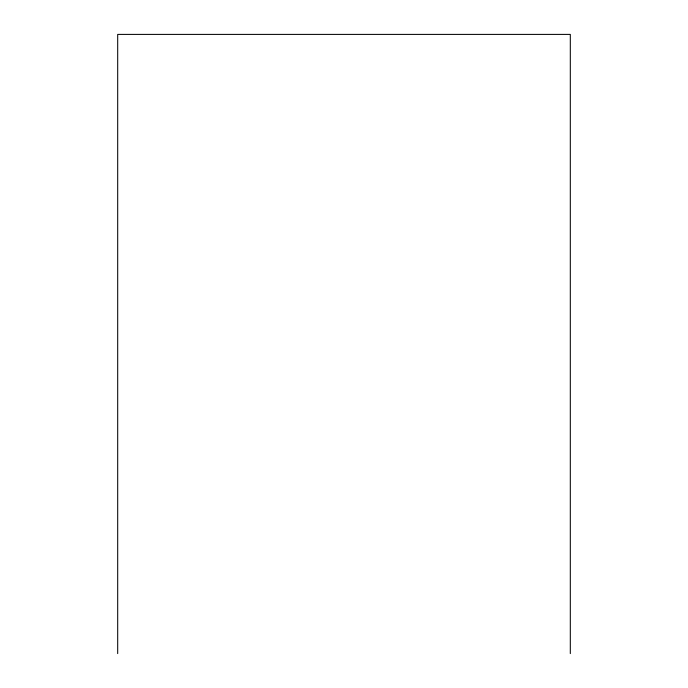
<?xml version="1.0" encoding="UTF-8"?>
<svg xmlns="http://www.w3.org/2000/svg" width="688" height="688" viewBox="0 0 688 688"><rect width="100%" height="100%" fill="white"/><g stroke="black" fill="none" stroke-linecap="round" stroke-linejoin="round"><path stroke-width="1.03" d="M570.309 653.6L570.309 34.4L117.691 34.4L117.691 653.6"/></g></svg>
